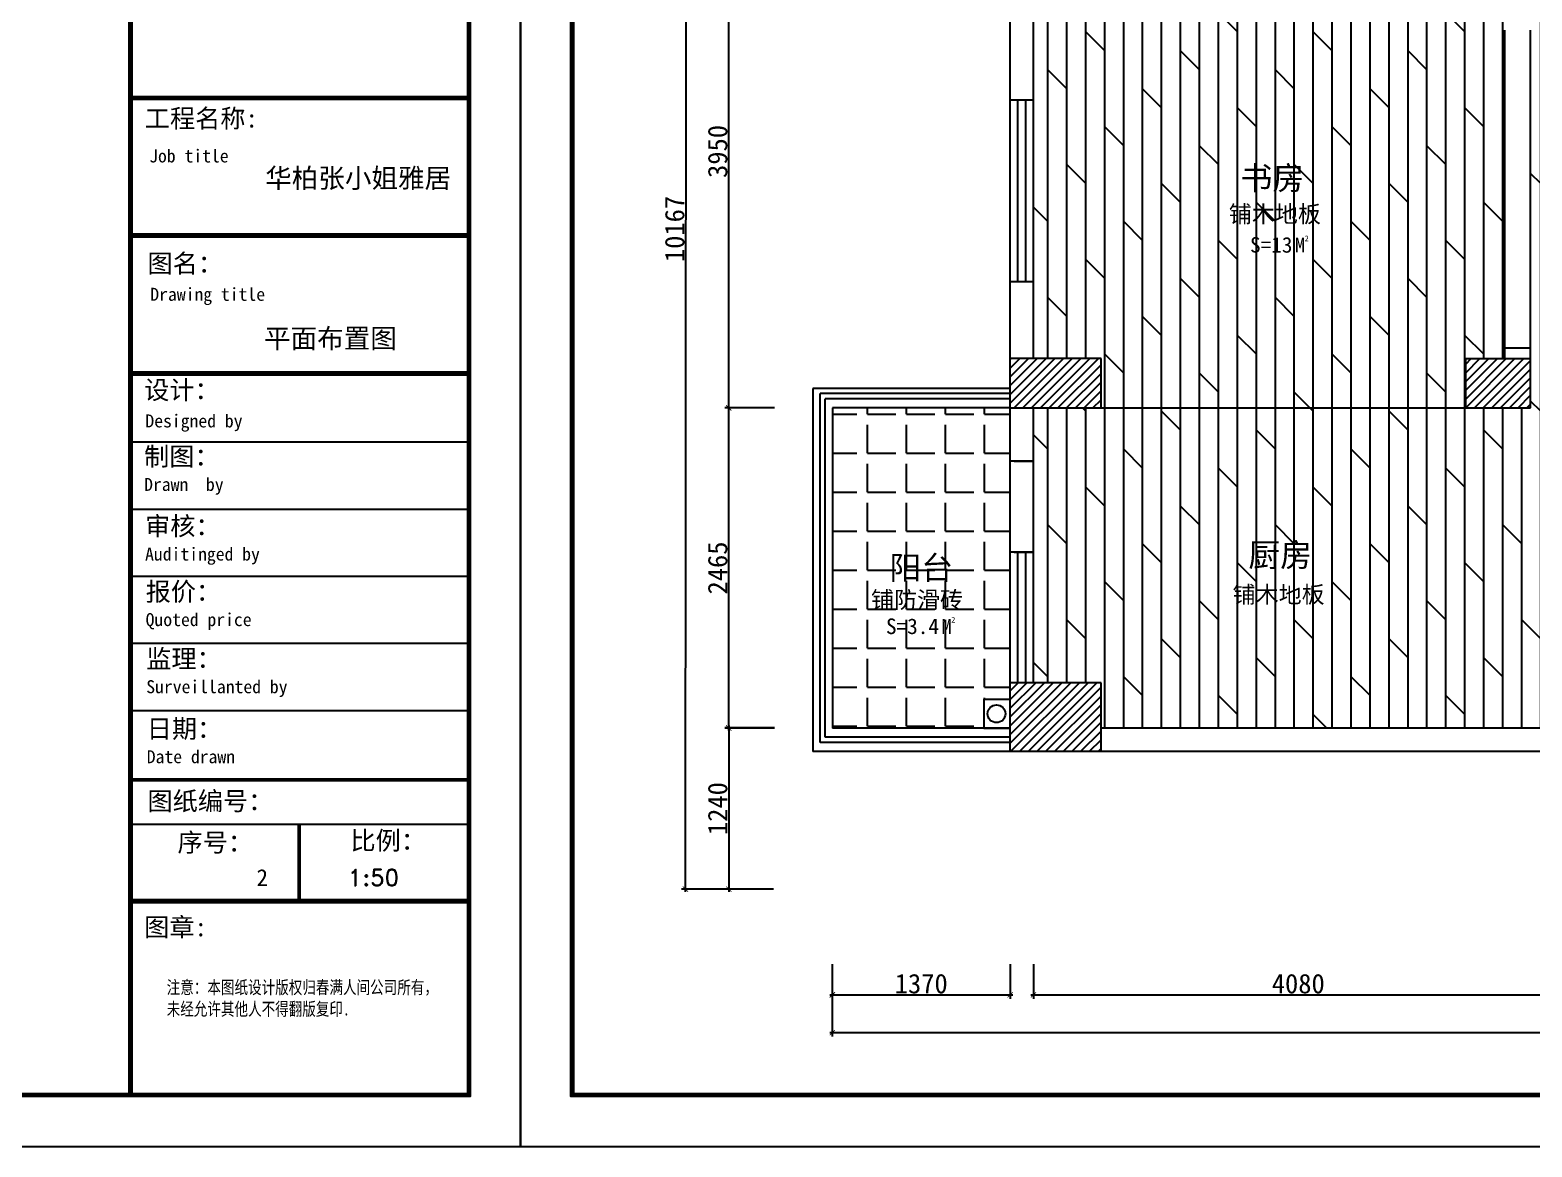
# Model space of a CAD drawing. Header units: millimetres. Extents: x 71641 to 191108, y -23091 to 29972.
# Drawn here: x 107684 to 119255, y -1139 to 7463 of the extents above; entities that cross this region are included whole.
import ezdxf

# ---------------------------------------------------------------- set-up
doc = ezdxf.new("R2010")
doc.units = ezdxf.units.MM
doc.layers.add('00', color=1, linetype='Continuous')
doc.layers.add('家', color=1, linetype='Continuous')
doc.styles.add('2121212', font='SIMFANG.TTF', dxfattribs={"height": 180})
doc.styles.add('50', font='SimSun.ttf', dxfattribs={"height": 150})
doc.styles.get("Standard").update_dxf_attribs({"font": 'SimSun.ttf', "height": 150})
doc.styles.add('STYLE-50B', font='SimSun.ttf', dxfattribs={"width": 0.766, "height": 150})
doc.dimstyles.new('50', dxfattribs={"dimscale": 0, "dimtxt": 150, "dimasz": 40, "dimexe": 30, "dimexo": 30, "dimgap": 10, "dimtad": 1, "dimdec": 0, "dimzin": 4, "dimdsep": 46, "dimtxsty": '50', "dimblk": 'ARCHTICK', "dimcen": 40, "dimdle": 20, "dimclrd": 8, "dimclre": 8, "dimclrt": 2, "dimadec": 0, "dimazin": 0, "dimtfac": 1, "dimtdec": 0, "dimtmove": 2, "dimatfit": 3, "dimldrblk": 'DOT', "dimfxl": 0, "dimtolj": 1, "dimtzin": 0, "dimlwd": -1, "dimarcsym": 0})

# ---------------------------------------------------------------- blocks, each defined once
blk = doc.blocks.new('_ARCHTICK')
at = {"color": 0, "linetype": 'ByBlock', "const_width": 0.15}
blk.add_lwpolyline([(-0.5, -0.5), (0.5, 0.5)], dxfattribs=at)
blk = doc.blocks.new('*D53')
at = {"color": 8, "lineweight": -2}
for p, q in [((113419, 8503), (113037, 8503)), ((113419, 4553), (113037, 4553))]:
    blk.add_line(p, q, dxfattribs=at)
at = {"color": 8}
blk.add_line((113067, 4533), (113067, 8523), dxfattribs=at)
at = {"layer": 'Defpoints', "color": 0}
for p in [(113067, 8503), (113449, 8503), (113449, 4553)]:
    blk.add_point(p, dxfattribs=at)
at = {"color": 8, "xscale": 40, "yscale": 40, "zscale": 40}
for p, rotation in [((113067, 8503), 90), ((113067, 4553), 270)]:
    blk.add_blockref('_ARCHTICK', p, dxfattribs=dict(at, rotation=rotation))
at = {"color": 2, "insert": (112982, 6528), "char_height": 150, "attachment_point": 5, "rotation": 90, "style": '50'}
blk.add_mtext('\\A1;3950', dxfattribs=at)
blk = doc.blocks.new('_Dot')
at = {"color": 0, "linetype": 'ByBlock', "lineweight": -2}
blk.add_line((-0.5, 0), (-1, 0), dxfattribs=at)
at = {"color": 0, "linetype": 'ByBlock', "const_width": 0.5}
blk.add_lwpolyline([(-0.25, 0, 1), (0.25, 0, 1)], format="xyb", close=True, dxfattribs=at)
blk = doc.blocks.new('DOT')
at = {"color": 0, "linetype": 'ByBlock'}
blk.add_line((-0.5, 0), (-1, 0), dxfattribs=at)
at = {"color": 0, "linetype": 'ByBlock', "const_width": 0.5}
blk.add_lwpolyline([(-0.25, 0, 1), (0.25, 0, 1)], format="xyb", close=True, dxfattribs=at)
blk = doc.blocks.new('*D39')
at = {"color": 8, "lineweight": -2}
for p, q in [((113419, 11014), (112710, 11015)), ((113412, 847), (112703, 847))]:
    blk.add_line(p, q, dxfattribs=at)
at = {"color": 8}
blk.add_line((112733, 827), (112740, 11034), dxfattribs=at)
at = {"layer": 'Defpoints', "color": 0}
for p in [(112740, 11014), (113449, 11014), (113442, 847)]:
    blk.add_point(p, dxfattribs=at)
at = {"color": 8, "xscale": 40, "yscale": 40, "zscale": 40}
for p, rotation in [((112740, 11014), 89.96048899156521), ((112733, 847), 269.9604889915652)]:
    blk.add_blockref('_ARCHTICK', p, dxfattribs=dict(at, rotation=rotation))
at = {"color": 2, "insert": (112651, 5931), "char_height": 150, "attachment_point": 5, "rotation": 89.9605, "style": '50'}
blk.add_mtext('\\A1;10167', dxfattribs=at)
blk = doc.blocks.new('*D42')
at = {"color": 8, "lineweight": -2}
for p, q in [((113865, 270), (113865, -289)), ((126475, 270), (126475, -289))]:
    blk.add_line(p, q, dxfattribs=at)
at = {"color": 8}
blk.add_line((126495, -259), (113845, -259), dxfattribs=at)
at = {"layer": 'Defpoints', "color": 0}
for p in [(113865, 300), (126475, 300), (113865, -259)]:
    blk.add_point(p, dxfattribs=at)
at = {"color": 8, "xscale": 40, "yscale": 40, "zscale": 40}
for p, rotation in [((113865, -259), 179.9999999999972), ((126475, -259), 359.9999999999972)]:
    blk.add_blockref('_ARCHTICK', p, dxfattribs=dict(at, rotation=rotation))
at = {"color": 2, "insert": (120170, -174), "char_height": 150, "attachment_point": 5, "style": '50'}
blk.add_mtext('\\A1;12610', dxfattribs=at)
blk = doc.blocks.new('*D44')
at = {"color": 8, "lineweight": -2}
for p, q in [((115415, 270), (115415, 3)), ((119495, 270), (119495, 3))]:
    blk.add_line(p, q, dxfattribs=at)
at = {"color": 8}
blk.add_line((115395, 33), (119515, 33), dxfattribs=at)
at = {"layer": 'Defpoints', "color": 0}
for p in [(115415, 300), (119495, 300), (119495, 33)]:
    blk.add_point(p, dxfattribs=at)
at = {"color": 8, "xscale": 40, "yscale": 40, "zscale": 40, "rotation": 180}
blk.add_blockref('_ARCHTICK', (115415, 33), dxfattribs=at)
at = {"color": 8, "xscale": 40, "yscale": 40, "zscale": 40}
blk.add_blockref('_ARCHTICK', (119495, 33), dxfattribs=at)
at = {"color": 2, "insert": (117455, 118), "char_height": 150, "attachment_point": 5, "style": '50'}
blk.add_mtext('\\A1;4080', dxfattribs=at)
blk = doc.blocks.new('*D38')
at = {"color": 8, "lineweight": -2}
for p, q in [((113419, 4553), (113037, 4553)), ((113419, 2088), (113037, 2088))]:
    blk.add_line(p, q, dxfattribs=at)
at = {"color": 8}
blk.add_line((113067, 2068), (113067, 4573), dxfattribs=at)
at = {"layer": 'Defpoints', "color": 0}
for p in [(113067, 4553), (113449, 4553), (113449, 2088)]:
    blk.add_point(p, dxfattribs=at)
at = {"color": 8, "xscale": 40, "yscale": 40, "zscale": 40}
for p, rotation in [((113067, 4553), 90), ((113067, 2088), 270)]:
    blk.add_blockref('_ARCHTICK', p, dxfattribs=dict(at, rotation=rotation))
at = {"color": 2, "insert": (112982, 3320), "char_height": 150, "attachment_point": 5, "rotation": 90, "style": '50'}
blk.add_mtext('\\A1;2465', dxfattribs=at)
blk = doc.blocks.new('*D46')
at = {"color": 8, "lineweight": -2}
for p, q in [((113419, 2087), (113037, 2087)), ((113412, 847), (113037, 847))]:
    blk.add_line(p, q, dxfattribs=at)
at = {"color": 8}
blk.add_line((113067, 2107), (113067, 827), dxfattribs=at)
at = {"layer": 'Defpoints', "color": 0}
for p in [(113449, 2087), (113067, 847), (113442, 847)]:
    blk.add_point(p, dxfattribs=at)
at = {"color": 8, "xscale": 40, "yscale": 40, "zscale": 40}
for p, rotation in [((113067, 2087), 90), ((113067, 847), 270)]:
    blk.add_blockref('_ARCHTICK', p, dxfattribs=dict(at, rotation=rotation))
at = {"color": 2, "insert": (112982, 1467), "char_height": 150, "attachment_point": 5, "rotation": 90, "style": '50'}
blk.add_mtext('\\A1;1240', dxfattribs=at)
blk = doc.blocks.new('*D45')
at = {"color": 8, "lineweight": -2}
for p, q in [((113865, 270), (113865, 3)), ((115235, 270), (115235, 3))]:
    blk.add_line(p, q, dxfattribs=at)
at = {"color": 8}
blk.add_line((113845, 33), (115255, 33), dxfattribs=at)
at = {"layer": 'Defpoints', "color": 0}
for p in [(113865, 300), (115235, 300), (115235, 33)]:
    blk.add_point(p, dxfattribs=at)
at = {"color": 8, "xscale": 40, "yscale": 40, "zscale": 40, "rotation": 180}
blk.add_blockref('_ARCHTICK', (113865, 33), dxfattribs=at)
at = {"color": 8, "xscale": 40, "yscale": 40, "zscale": 40}
blk.add_blockref('_ARCHTICK', (115235, 33), dxfattribs=at)
at = {"color": 2, "insert": (114550, 118), "char_height": 150, "attachment_point": 5, "style": '50'}
blk.add_mtext('\\A1;1370', dxfattribs=at)
blk = doc.blocks.new('12')
at = {"color": 2, "lineweight": -3, "attachment_point": 6, "style": '50'}
for s, insert, char_height in [('M', (141331, 97189), 130), ('2', (141364, 97248), 50)]:
    blk.add_mtext(s, dxfattribs=dict(at, insert=insert, char_height=char_height))

msp = doc.modelspace()

# ---------------------------------------------------------------- hatches: boundary and pattern name
h = msp.add_hatch()
h.set_pattern_fill('DOLMIT', color=8, scale=23, angle=90, style=0)
edge = h.paths.add_edge_path()
edge.add_line((120695.5, 6903), (120695.5, 7643))
edge.add_line((120695.5, 7643), (120695.5, 8443))
edge.add_line((120695.5, 8443), (120695.5, 8503))
edge.add_line((120695.5, 8503), (120095.5, 8503))
edge.add_line((120095.5, 8503), (120095.5, 8583))
edge.add_line((120095.5, 8583), (120095.5, 9583))
edge.add_line((120095.5, 9583), (119970.5, 9583))
edge.add_line((119970.5, 9583), (119370.5, 9583))
edge.add_line((119370.5, 9583), (119245.5, 9583))
edge.add_line((119245.5, 9583), (119245.5, 9343))
edge.add_line((119245.5, 9343), (119245.5, 8643))
edge.add_line((119245.5, 8643), (119245.5, 8503))
edge.add_line((119245.5, 8503), (119245.5, 7893))
edge.add_line((119245.5, 7893), (119245.5, 7523))
edge.add_line((119245.5, 7523), (119245.5, 4933))
edge.add_line((119245.5, 4933), (119245.5, 4553))
edge.add_line((119245.5, 4553), (118745.5, 4553))
edge.add_line((118745.5, 4553), (115935.5, 4553))
edge.add_line((115935.5, 4553), (115415.5, 4553))
edge.add_line((115415.5, 4553), (115415.5, 4143))
edge.add_line((115415.5, 4143), (115415.5, 3443))
edge.add_line((115415.5, 3443), (115415.5, 2436.7))
edge.add_line((115415.5, 2436.7), (115935.5, 2436.7))
edge.add_line((115935.5, 2436.7), (115935.5, 2086.7))
edge.add_line((115935.5, 2086.7), (119495.5, 2086.7))
edge.add_line((119495.5, 2086.7), (119495.5, 1803.4))
edge.add_line((119495.5, 1803.4), (119495.5, 1006.7))
edge.add_line((119495.5, 1006.7), (119495.5, 846.7))
edge.add_line((119495.5, 846.7), (125105.5, 846.7))
edge.add_spline(control_points=[(125105.5, 846.7), (125203.5, 1260), (125403.2, 2102.2), (124806, 3313.3), (125006.4, 4162.7), (125105.5, 4583)], knot_values=[0, 0, 0, 0, 1240.7263981, 2528.4914302, 3789.7760046, 3789.7760046, 3789.7760046, 3789.7760046], degree=3, periodic=0)
edge.add_line((125105.5, 4583), (124485.5, 4583))
edge.add_line((124485.5, 4583), (124485.5, 4943))
edge.add_line((124485.5, 4943), (124925.5, 4943))
edge.add_line((124925.5, 4943), (124925.5, 6903))
edge.add_line((124925.5, 6903), (124925.5, 6903))
edge.add_line((124925.5, 6903), (120695.5, 6903))
h.paths.add_polyline_path([(123025.3, 2513.6), (123077.5, 2513.6), (123077.5, 2576.6), (123025.3, 2576.6)], flags=24)
h.paths.add_polyline_path([(122927.5, 2410.6), (123062.4, 2410.6), (123062.4, 2572.7), (122927.5, 2572.7)], flags=24)
h.paths.add_polyline_path([(116916.5, 3213.5), (117714.5, 3213.5), (117714.5, 2978.1), (116916.5, 2978.1)], flags=24)
h.paths.add_polyline_path([(122414.1, 2830.7), (123212.1, 2830.7), (123212.1, 2595.2), (122414.1, 2595.2)], flags=24)
h.paths.add_polyline_path([(122583.5, 2584.9), (122966.9, 2584.9), (122966.9, 2404.9), (122583.5, 2404.9)], flags=24)
h.paths.add_polyline_path([(117025.2, 3555.5), (117612.2, 3555.5), (117612.2, 3231.5), (117025.2, 3231.5)], flags=24)
h.paths.add_polyline_path([(122494.8, 3211.5), (123084.8, 3211.5), (123084.8, 2886.5), (122494.8, 2886.5)], flags=24)
h = msp.add_hatch()
h.set_pattern_fill('DOLMIT', color=8, scale=23, angle=90, style=0)
h.paths.add_polyline_path([(119045.5, 7463), (119045.5, 7523), (118675.5, 7523), (118675.5, 7893), (119045.5, 7893), (119045.5, 8503), (115415.5, 8503), (115415.5, 7943), (115715.5, 7943), (115715.5, 7523), (115415.5, 7523), (115415.5, 4933), (115935.5, 4933), (115935.5, 4553), (118745.5, 4553), (118745.5, 4933), (119045.5, 4933), (119045.5, 5013)])
h.paths.add_polyline_path([(117498.4, 5826.4), (117550.6, 5826.4), (117550.6, 5889.4), (117498.4, 5889.4)], flags=24)
h.paths.add_polyline_path([(117400.6, 5723.4), (117535.5, 5723.4), (117535.5, 5885.5), (117400.6, 5885.5)], flags=24)
h.paths.add_polyline_path([(116887.2, 6143.4), (117685.2, 6143.4), (117685.2, 5908), (116887.2, 5908)], flags=24)
h.paths.add_polyline_path([(117056.6, 5897.7), (117440, 5897.7), (117440, 5717.7), (117056.6, 5717.7)], flags=24)
h.paths.add_polyline_path([(116965.3, 6458.1), (117552.3, 6458.1), (117552.3, 6130.1), (116965.3, 6130.1)], flags=24)
h = msp.add_hatch()
h.set_pattern_fill('ANSI31', color=8, scale=15, style=0)
h.set_pattern_definition([(45, (20168.638, -23.496), (-33.67596, 33.67596), [])])
h.paths.add_polyline_path([(115235.5, 4933), (115235.5, 4553), (115935.5, 4553), (115935.5, 4933)])
h = msp.add_hatch()
h.set_pattern_fill('ANSI31', color=8, scale=15, style=0)
h.set_pattern_definition([(45, (37567.69, 7970.166), (-33.67596, 33.67596), [])])
h.paths.add_polyline_path([(118745.5, 4933), (118745.5, 4553), (119245.5, 4553), (119245.5, 4933)])
h = msp.add_hatch()
h.set_pattern_fill('ANGLE', color=8, scale=43, style=0)
h.set_pattern_definition([(0, (0, 0), (0, 300.355), [218.44, -81.915]), (90, (0, 0), (-300.355, 2e-14), [218.44, -81.915])])
h.paths.add_polyline_path([(115235.5, 4143), (115235.5, 4553), (113865.5, 4553), (113865.5, 2086.7), (115032.3, 2086.7), (115032.3, 2307.5), (115235.5, 2307.5), (115235.5, 2436.7), (115235.5, 3443)])
h.paths.add_polyline_path([(114775.1, 2888.9), (114827.2, 2888.9), (114827.2, 2952), (114775.1, 2952)], flags=24)
h.paths.add_polyline_path([(114677.2, 2786), (114812.1, 2786), (114812.1, 2948.1), (114677.2, 2948.1)], flags=24)
h.paths.add_polyline_path([(114243.3, 2960.2), (114716.6, 2960.2), (114716.6, 2780.2), (114243.3, 2780.2)], flags=24)
h.paths.add_polyline_path([(114130.3, 3172.5), (114928.4, 3172.5), (114928.4, 2933.4), (114130.3, 2933.4)], flags=24)
h.paths.add_polyline_path([(114259.7, 3457.1), (114832.7, 3457.1), (114832.7, 3133.1), (114259.7, 3133.1)], flags=24)
h = msp.add_hatch()
h.set_pattern_fill('ANSI31', color=8, scale=15, style=0)
h.set_pattern_definition([(45, (37507.69, 10790.166), (-33.67596, 33.67596), [])])
h.paths.add_polyline_path([(115935.5, 1906.7), (115935.5, 2436.7), (115235.5, 2436.7), (115235.5, 1906.7)])

# ---------------------------------------------------------------- linework, layer by layer
at = {"color": 3, "lineweight": -2}
for p, q in [((111075.7, -751.1), (111075.7, 12615)), ((108447.6, -728.8), (108447.6, 12592.7)), ((108458.8, -728.8), (108458.8, 12592.7)), ((108469.9, -728.8), (108469.9, 12592.7))]:
    msp.add_line(p, q, dxfattribs=at)
for p, q in [((115235.5, 4553), (115235.5, 11193)), ((115415.5, 4933), (115415.5, 7523)), ((115415.5, 6923), (115235.5, 6923)), ((115415.5, 5523), (115235.5, 5523)), ((115235.5, 4553), (115235.5, 4933)), ((115935.5, 4933), (115235.5, 4933)), ((115935.5, 4553), (115935.5, 4933)), ((118745.5, 4553), (118745.5, 4933)), ((118745.5, 4933), (119245.5, 4933)), ((118745.5, 4933), (119245.5, 4933)), ((119245.5, 4553), (119245.5, 4933)), ((115235.5, 4553), (115935.5, 4553)), ((115235.5, 4143), (115235.5, 4553)), ((115415.5, 4143), (115415.5, 4553)), ((118745.5, 4553), (119245.5, 4553)), ((118745.5, 4553), (119245.5, 4553)), ((115415.5, 4143), (115235.5, 4143)), ((115415.5, 4143), (115235.5, 4143)), ((115235.5, 2436.7), (115235.5, 3443)), ((115415.5, 3443), (115235.5, 3443)), ((115415.5, 3443), (115235.5, 3443)), ((115415.5, 3443), (115235.5, 3443)), ((115415.5, 3443), (115235.5, 3443)), ((115415.5, 2436.7), (115415.5, 3443)), ((115235.5, 1906.7), (115235.5, 2436.7)), ((115935.5, 2436.7), (115235.5, 2436.7)), ((115935.5, 1906.7), (115935.5, 2436.7)), ((119495.5, 2086.7), (115935.5, 2086.7)), ((119315.5, 1906.7), (115235.5, 1906.7))]:
    msp.add_line(p, q)
at = {"color": 8}
for p, q in [((119045.5, 5013), (119045.5, 7463)), ((119245.5, 5013), (119245.5, 7463)), ((115235.5, 3443), (115235.5, 4143)), ((115415.5, 3443), (115415.5, 4143))]:
    msp.add_line(p, q, dxfattribs=at)
at = {"color": 8, "lineweight": -2}
for p, q in [((108469.9, 6952.4), (111053.4, 6952.4)), ((108469.9, 6941.3), (111053.4, 6941.3)), ((108469.9, 6930.1), (111053.4, 6930.1)), ((108469.9, 5893.9), (111053.4, 5893.9)), ((108469.9, 5882.7), (111053.4, 5882.7)), ((108469.9, 5871.6), (111053.4, 5871.6)), ((108469.9, 4830), (111053.4, 4830)), ((108469.9, 4818.9), (111053.4, 4818.9)), ((108469.9, 4807.8), (111053.4, 4807.8)), ((108469.9, 4291), (111053.4, 4291)), ((108469.9, 3774.2), (111053.4, 3774.2)), ((108469.9, 3257.4), (111053.4, 3257.4)), ((108469.9, 2223.8), (111053.4, 2223.8)), ((108469.9, 1695.8), (111053.4, 1695.8)), ((108469.9, 1684.7), (111053.4, 1684.7)), ((108469.9, 1346.7), (111053.4, 1346.7)), ((108468.6, 766.5), (111052.1, 766.5)), ((108468.6, 755.3), (111052.1, 755.3)), ((108468.6, 744.2), (111052.1, 744.2))]:
    msp.add_line(p, q, dxfattribs=at)
at = {"color": 3}
for p, q in [((115295.5, 5523), (115295.5, 6923)), ((115355.5, 5523), (115355.5, 6923)), ((115295.5, 2436.7), (115295.5, 3443)), ((115355.5, 2436.7), (115355.5, 3443))]:
    msp.add_line(p, q, dxfattribs=at)
at = {"color": 0}
for p, q in [((119245.5, 5013), (119045.5, 5013)), ((119045.5, 4933), (119045.5, 5013)), ((119245.5, 4933), (119245.5, 5013)), ((115265.5, 4143), (115415.5, 4143)), ((115265.5, 3443), (115415.5, 3443))]:
    msp.add_line(p, q, dxfattribs=at)
at = {"color": 1}
for p, q in [((113715.5, 4703), (113715.5, 1906.7)), ((115235.5, 4703), (113715.5, 4703)), ((113865.5, 4553), (113865.5, 2086.7)), ((115235.5, 4553), (113865.5, 4553)), ((115935.5, 4553), (118745.5, 4553)), ((115235.5, 2086.7), (113865.5, 2086.7)), ((115235.5, 1906.7), (113715.5, 1906.7))]:
    msp.add_line(p, q, dxfattribs=at)
at = {"color": 4}
for p, q in [((113770.5, 1976.7), (113770.5, 4663)), ((115235.5, 4663), (113770.5, 4663)), ((113810.5, 2016.7), (113810.5, 4623)), ((115235.5, 4623), (113810.5, 4623)), ((115235.5, 1976.7), (113770.5, 1976.7)), ((115235.5, 2016.7), (113810.5, 2016.7))]:
    msp.add_line(p, q, dxfattribs=at)
at = {"color": 8, "linetype": 'ByBlock', "lineweight": -2, "ltscale": 500}
for p, q in [((109748.7, 1346.7), (109748.7, 766.5)), ((109755.2, 1346.7), (109755.2, 766.5)), ((109761.6, 1346.7), (109761.6, 766.5))]:
    msp.add_line(p, q, dxfattribs=at)
at = {"color": 3, "lineweight": -2}
for points in [[(91939.8, 12615), (111075.7, 12615), (111075.7, -751.1), (91939.8, -751.1)], [(111850.9, 12615), (130986.8, 12615), (130986.8, -751.1), (111850.9, -751.1)], [(91950.6, 12604.2), (111064.9, 12604.2), (111064.9, -740.3), (91950.6, -740.3)], [(91961.4, 12593.4), (111054, 12593.4), (111054, -729.4), (91961.4, -729.4)], [(111861.7, 12604.2), (130976, 12604.2), (130976, -740.3), (111861.7, -740.3)], [(111872.6, 12593.4), (130965.2, 12593.4), (130965.2, -729.4), (111872.6, -729.4)]]:
    msp.add_lwpolyline(points, close=True, dxfattribs=at)
at = {"color": 1}
msp.add_lwpolyline([(115235.5, 2307.5), (115032.3, 2307.5), (115032.3, 2086.7), (115235.5, 2086.7)], close=True, dxfattribs=at)
msp.add_circle((115129.7, 2197.5), 68.4, dxfattribs=at)
at = {"layer": '00', "color": 8, "lineweight": -2}
msp.add_line((108469.9, 2740.6), (111053.4, 2740.6), dxfattribs=at)
for points in [[(91552.2, 13002.6), (111463.3, 13002.6), (111463.3, -1138.7), (91552.2, -1138.7)], [(111463.3, 13002.6), (131374.4, 13002.6), (131374.4, -1138.7), (111463.3, -1138.7)]]:
    msp.add_lwpolyline(points, close=True, dxfattribs=at)

# ---------------------------------------------------------------- block references
at = {"color": 3, "xscale": 0.8748000000487082, "yscale": 0.8747999999905005, "zscale": 0.8748000000000001}
for p in [(-6129.1, -79213.9, 0), (-8852.4, -82151.3)]:
    msp.add_blockref('12', p, dxfattribs=at)

# ---------------------------------------------------------------- texts
at = {"attachment_point": 1}
for s, insert, char_height, width in [('{\\fSimSun|b0|i0|c134|p2;\\C2;书房}', (117010.3, 6413.1, 0), 180, 1146.095), ('{\\f宋体|b0|i0|c134|p2;\\C2;铺木地板}', (116919.7, 6110.9, 0), 130, 2366.703), ('{\\fSimSun|b0|i0|c134|p2;\\C2;厨房}', (117070.2, 3510.5), 180, 1146.095), ('{\\fSimSun|b0|i0|c134|p2;\\C2;阳台}', (114304.7, 3412.1), 180, 1146.095), ('{\\f宋体|b0|i0|c134|p2;\\C2;铺防滑砖}', (114162.8, 3140, 0), 130, 2366.703), ('{\\f宋体|b0|i0|c134|p2;\\C2;铺木地板}', (116949, 3181, 0), 130, 2366.703)]:
    msp.add_mtext(s, dxfattribs=dict(at, insert=insert, char_height=char_height, width=width))
at = {"color": 2, "char_height": 120, "attachment_point": 6, "style": '50'}
for s, insert in [('S=13', (117410, 5807.7, 0)), ('S=3.4', (114686.6, 2870.2))]:
    msp.add_mtext(s, dxfattribs=dict(at, insert=insert))
at = {"layer": '00', "color": 8, "lineweight": -2, "attachment_point": 1, "style": '2121212'}
for s, insert, char_height, width in [('{\\f宋体|b0|i0|c134|p2;工程名称:}', (108567.8, 6854.1, 0), 142.12, 2109.278), ('{\\f宋体|b0|i0|c134|p2;Job title}', (108601.4, 6543.4, 0), 100, 2109.278), ('{\\fSimSun|b0|i0|c134|p2;\\C2;华柏张小姐雅居}', (109495.5, 6397.9, 0), 150, 2109.278), ('{\\f宋体|b0|i0|c134|p2;图名：}', (108589, 5736.8, 0), 142.12, 2109.278), ('{\\f宋体|b0|i0|c134|p2;Drawing title}', (108610.2, 5477.9, 0), 100, 2109.278), ('{\\f宋体|b0|i0|c134|p2;\\C2;平面布置图}', (109486.7, 5163.3, 0), 150, 2109.278), ('{\\f宋体|b0|i0|c134|p2;设计：}', (108563.1, 4762.2, 0), 142.12, 2109.278), ('{\\f宋体|b0|i0|c134|p2;Designed by}', (108572.4, 4502.7, 0), 100, 2109.278), ('{\\f宋体|b0|i0|c134|p2;制图：\\P\\H0.7036x;Drawn  by}', (108562.7, 4250.6, 0), 142.12, 2109.278), ('{\\f宋体|b0|i0|c134|p2;审核：\\P\\H0.7036x;Auditinged by }', (108570, 3714.4, 0), 142.12, 2109.278), ('{\\f宋体|b0|i0|c134|p2;报价：\\P\\H0.7036x;Quoted price}', (108574.4, 3209.4, 0), 142.12, 2109.278), ('{\\f宋体|b0|i0|c134|p2;监理：\\P\\H0.7036x;Surveillanted by}', (108579, 2692.6, 0), 142.12, 2109.278), ('{\\f宋体|b0|i0|c134|p2;日期：\\P\\H0.7036x;Date drawn}', (108582.8, 2153.6, 0), 142.12, 2109.278), ('{\\f宋体|b0|i0|c134|p2;图纸编号：}', (108588.5, 1596.3, 0), 142.12, 2109.278), ('{\\f宋体|b0|i0|c134|p2;序号：}', (108820.2, 1277.9, 0), 142.12, 2109.278), ('{\\f宋体|b0|i0|c134|p2;比例：}', (110152.7, 1291.9, 0), 142.12, 2109.278), ('{\\C2;2}', (109429, 1000.5), 129.2, 697.333), ('{\\Fromand.shx;\\C2;1:50}', (110133.1, 1000.5), 129.2, 697.333), ('{\\f宋体|b0|i0|c134|p2;图章\\f宋体|b0|i0|c0|p2;:}', (108563.2, 625.4, 0), 142.12, 2109.278)]:
    msp.add_mtext(s, dxfattribs=dict(at, insert=insert, char_height=char_height, width=width))
at = {"layer": '家', "color": 8, "lineweight": -2, "insert": (108736.4, 140.7, 0), "char_height": 100, "width": 2109.278, "attachment_point": 1, "style": 'STYLE-50B'}
msp.add_mtext('注意：本图纸设计版权归春满人间公司所有，未经允许其他人不得翻版复印{\\f宋体|b0|i0|c0|p2;.}', dxfattribs=at)

# ---------------------------------------------------------------- dimensions: what is measured, and where the dimension line sits
for p1, p2, distance, picture, middle in [((113442.3, 846.7), (113449.3, 11014), 709.4, '*D39', (112651.3, 5930.9)), ((126475.5, 299.7), (113865.5, 299.7), 558.5, '*D42', (120170.5, -173.8))]:
    dim = msp.add_aligned_dim(p1=p1, p2=p2, distance=distance, dimstyle='50', override={"dimscale": 1, "dimldrblk": 'DOT'})
    dim.commit()
    dim.dimension.update_dxf_attribs({"geometry": picture, "text_midpoint": middle})
for base, p1, p2, picture, middle in [((113067.3, 8503), (113449.3, 4553), (113449.3, 8503), '*D53', (112982.3, 6528)), ((113067.3, 4553), (113449.3, 2087.7), (113449.3, 4553), '*D38', (112982.3, 3320.4)), ((113067.3, 846.7), (113449.3, 2086.7), (113442.3, 846.7), '*D46', (112982.3, 1466.7))]:
    dim = msp.add_linear_dim(base=base, p1=p1, p2=p2, angle=270, dimstyle='50', override={"dimscale": 1, "dimldrblk": 'DOT'})
    dim.commit()
    dim.dimension.update_dxf_attribs({"geometry": picture, "text_midpoint": middle})
for base, p1, p2, picture, middle in [((115235.5, 32.8), (113865.5, 299.7), (115235.5, 299.7), '*D45', (114550.5, 117.8)), ((119495.5, 32.8), (115415.5, 299.7), (119495.5, 299.7), '*D44', (117455.5, 117.8))]:
    dim = msp.add_linear_dim(base=base, p1=p1, p2=p2, dimstyle='50', override={"dimscale": 1, "dimldrblk": 'DOT'})
    dim.commit()
    dim.dimension.update_dxf_attribs({"geometry": picture, "text_midpoint": middle})

doc.saveas('drawing.dxf')
